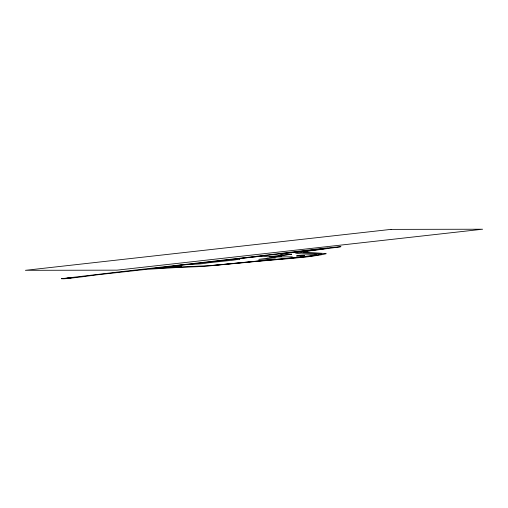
<?xml version="1.0" encoding="UTF-8"?>
<svg xmlns="http://www.w3.org/2000/svg" width="508" height="508" viewBox="0 0 508 508"><rect width="100%" height="100%" fill="white"/><g stroke="black" fill="none" stroke-linecap="round" stroke-linejoin="round"><path stroke-width="0.76" d="M269.189 256.927L271.482 257.086A10.909 0.572 -4.2 0 0 273.545 256.978L278.244 256.534A22.371 1.168 -4.2 0 0 279.87 256.343L281.965 255.911L279.546 255.962A34.792 1.822 -4.2 0 0 277.863 256.235L275.317 256.75M296.57 255.924L298.183 255.664A6.42 0.337 -4.2 0 1 300.063 255.486L304.756 255.365L301.155 255.867A10.281 0.54 -4.2 0 1 300.85 255.892L300.609 255.905A9.373 0.489 -4.2 0 1 299.009 256L296.628 256M300.33 255.822L304.298 255.34M306.991 250.736L297.872 252.305A32.455 1.695 -4.2 0 0 296.367 252.654L295.605 253.035L298.323 253.562A211.938 11.093 -4.2 0 0 300.018 253.752L301.657 253.898A65.786 3.442 -4.2 0 0 303.562 254.013L317.036 254.514L313.811 255.308L295.808 257.505L275.45 259.372A178.13 9.322 -4.2 0 1 269.964 259.829L225.952 264.141A114.967 6.02 -4.2 0 1 222.396 264.497L210.826 265.538M281.083 255.727L281.432 255.676A70.752 3.702 -4.2 0 0 282.378 255.537L285.286 255.105A15.183 0.794 -4.2 0 1 286.036 255.01L290.125 254.495A10.065 0.527 -4.2 0 0 290.741 254.406L291.636 254.229L280.683 255.283M275.368 258.915L258.839 259.353L278.111 256.94L288.811 256.851A13.532 0.711 -4.2 0 0 290.57 256.838L292.271 256.794M70.707 277.927L71.152 277.92L66.751 278.232L69.882 277.946A6.445 0.337 -4.2 0 1 70.04 277.94L70.555 277.933M171.139 267.475L167.411 267.608A15.081 0.787 -4.2 0 0 164.675 267.786L152.241 268.541L274.022 254.591A81.686 4.274 -4.2 0 0 276.066 254.356A101.213 5.296 -4.2 0 0 278.867 254.025L283.623 253.435A143.942 7.531 -4.2 0 1 286.112 253.111L327.577 248.26L299.682 252.101L302.851 252.832L321.888 254.121L316.611 255.232A61.614 3.226 -4.2 0 1 313.919 255.638L313.182 255.746A77.876 4.077 -4.2 0 1 310.756 256.083L306.114 256.68A36.176 1.892 -4.2 0 1 303.187 257.029L278.232 259.296A156.559 8.191 -4.2 0 0 267.76 260.21L264.662 260.49A212.579 11.125 -4.2 0 0 259.658 260.947L211.957 265.519L180.061 267.024A34.068 1.784 -4.2 0 0 178.371 267.075L169.583 267.462L181.642 266.579L180.645 266.535A13.125 0.686 -4.2 0 0 179.33 266.541L170.263 266.795L173.577 266.129A28.213 1.48 -4.2 0 1 176.136 265.792C186.531 263.62 196.964 265.017 207.347 262.934A37.503 1.962 -4.2 0 1 209.455 262.687L211.411 262.471A110.242 5.772 -4.2 0 1 216.726 261.893L229.165 260.598A135.636 7.099 -4.2 0 0 232.727 260.223L239.846 259.188A47.028 2.464 -4.2 0 0 239.668 259.074L239.141 258.769L243.027 258.172A35.985 1.886 -4.2 0 1 244.913 257.956L247.961 257.626A17.405 0.908 -4.2 0 1 249.542 257.473L257.632 256.584A9.887 0.521 -4.2 0 1 259.232 256.381L263.169 256.102L266.986 256.731A39.764 2.083 -4.2 0 0 267.494 256.838L274.269 256.146A26.587 1.391 -4.2 0 1 276.854 255.816L280.295 255.346L279.895 255.168A20.415 1.067 -4.2 0 1 279.876 255.048L284.048 253.714A29.445 1.543 -4.2 0 1 285.083 253.511L307.753 250.685M303.2 252.076L326.06 253.568A12.103 0.635 -4.2 0 1 326.098 253.752L322.624 254.527A109.379 5.728 -4.2 0 1 320.465 254.914L316.897 255.492A53.492 2.8 -4.2 0 1 314.941 255.784L309.169 256.623A13.995 0.73 -4.2 0 1 307.873 256.788L291.459 258.401A86.322 4.515 -4.2 0 1 287.242 258.775L280.841 259.321A152.305 7.969 -4.2 0 1 276.073 259.721L253.784 261.677A138.982 7.271 -4.2 0 0 246.475 262.426L204.394 266.351A37.37 1.956 -4.2 0 1 202.552 266.465L195.942 266.764A98.946 5.175 -4.2 0 0 192.246 266.897L184.201 267.227A297.866 15.589 -4.2 0 0 176.765 267.551L146.774 269.323L99.162 274.587A58.357 3.054 -4.2 0 0 94.602 275.146L84.398 276.492A16.948 0.889 -4.2 0 0 83.407 276.663L69.64 278.301A7.023 0.368 -4.2 0 0 68.77 278.384L67.805 278.486A10.611 0.552 -4.2 0 1 66.707 278.594L63.906 278.778A20.225 1.06 -4.2 0 1 62.954 278.778L61.411 278.714L119.901 271.818A322.821 16.897 -4.2 0 0 125.952 271.126L163.601 266.846A142.869 7.48 -4.2 0 0 167.646 266.395L237.35 258.496A157.937 8.268 -4.2 0 0 243.751 257.785L245.688 257.562A92.57 4.845 -4.2 0 0 248.19 257.27L313.792 249.422A78.486 4.108 -4.2 0 1 316.922 249.06L322.097 248.482A14.599 0.762 -4.2 0 1 323.825 248.31L330.384 247.688A26.86 1.403 -4.2 0 0 330.994 247.618A22.6 1.181 -4.2 0 0 333.445 247.339L340.944 246.666L338.277 247.136A37.471 1.962 -4.2 0 1 336.15 247.428L332.53 247.898A82.175 4.299 -4.2 0 0 330.708 248.139L320.44 249.523A54.477 2.851 -4.2 0 1 318.503 249.771L309.601 250.863A27.013 1.416 -4.2 0 0 307.099 251.219A28.359 1.486 -4.2 0 0 305.181 251.536L303.2 252.076M391.027 229.381L25.4 270.32L116.973 270.154L482.6 229.222L391.027 229.381"/></g></svg>
